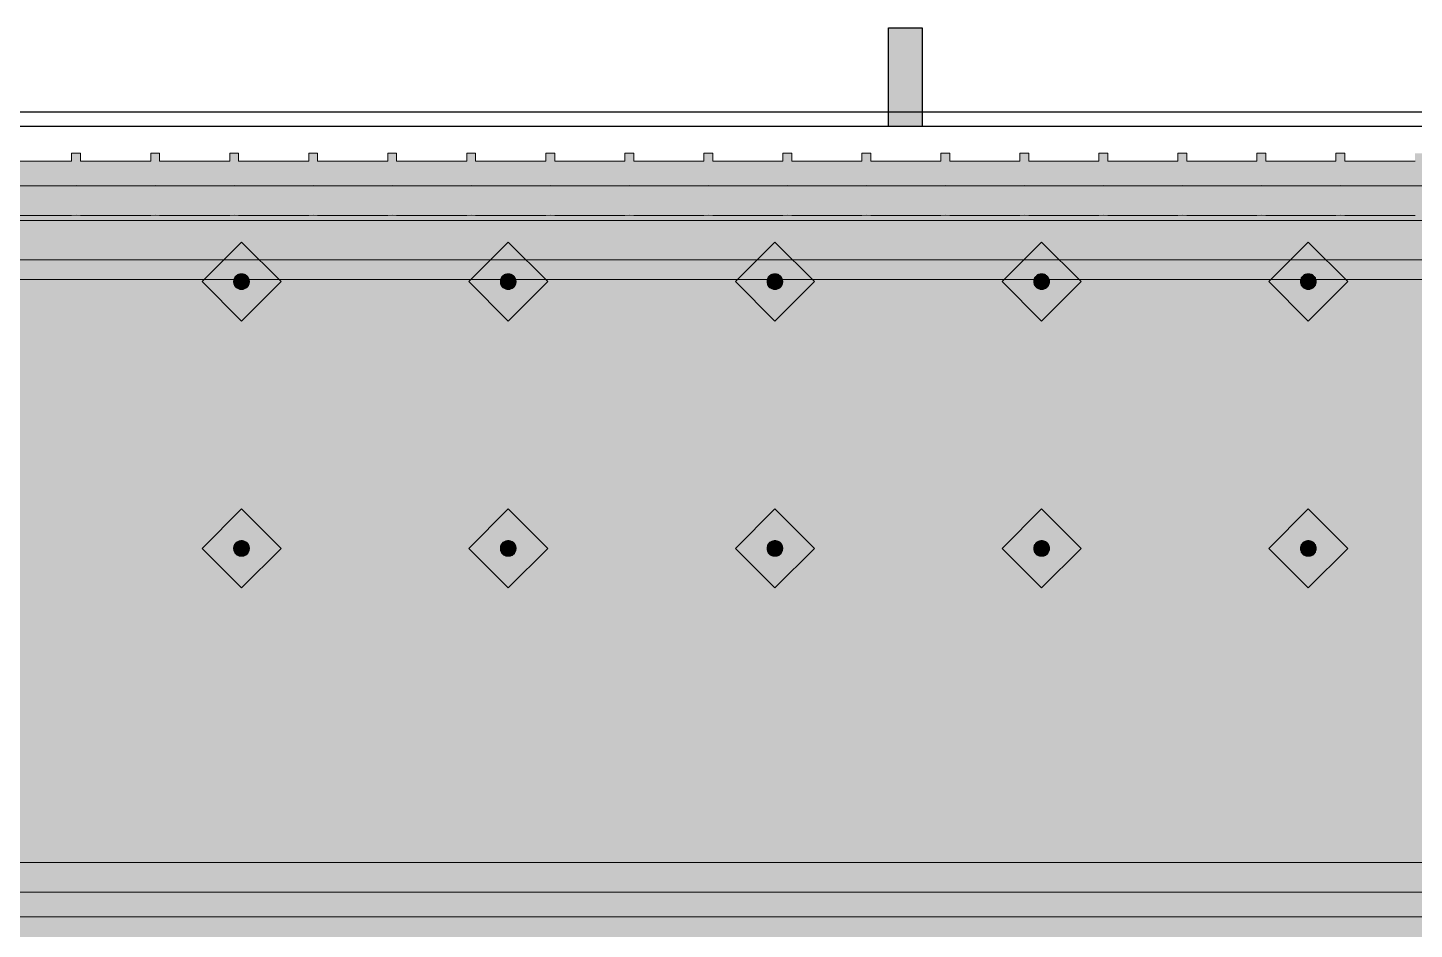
# Model space of a CAD drawing. Header units: metres. Extents: x 2172.2 to 2210.6, y 415.3 to 458.1.
# Drawn here: x 2206.698 to 2208.102, y 435.979 to 436.891 of the extents above; entities that cross this region are included whole.
import ezdxf

# ---------------------------------------------------------------- set-up
doc = ezdxf.new("R2010")
doc.units = ezdxf.units.M
for name, color, linetype, lineweight in [('NC_N1_BANQUETTES', 7, 'CONTINUOUS', 13), ('NC_N1_FLOOR_DECOR', 32, 'CONTINUOUS', 13), ('NC_N1_GLAZING', 4, 'CONTINUOUS', 13), ('NC_N1_WALLS', 7, 'CONTINUOUS', 25)]:
    doc.layers.add(name, color=color, linetype=linetype, lineweight=lineweight)

# ---------------------------------------------------------------- blocks, each defined once
blk = doc.blocks.new('NC_N1_ARCHITECTURE')
at = {"layer": 'NC_N1_WALLS', "true_color": 0xe7e6e1}
blk.add_hatch(color=256, dxfattribs=at).paths.add_polyline_path([(17.56942, 2.891096), (17.60342, 2.891096), (17.60342, 2.791096), (17.56942, 2.791096)])
at = {"layer": 'NC_N1_GLAZING', "linetype": 'CONTINUOUS', "lineweight": -2}
blk.add_lwpolyline([(18.911421, 2.806096), (18.911421, 2.791096), (13.56142, 2.791096), (13.56142, 2.806096)], close=True, dxfattribs=at)
at = {"layer": 'NC_N1_WALLS', "linetype": 'CONTINUOUS', "lineweight": -2}
blk.add_lwpolyline([(17.56942, 2.891096), (17.60342, 2.891096), (17.60342, 2.791096), (17.56942, 2.791096)], close=True, dxfattribs=at)
blk = doc.blocks.new('NC_N1_MIXED_FLOOR_TRIANGLE_L_3')
at = {"true_color": 0xeff0ee}
h = blk.add_hatch(color=256, dxfattribs=at)
h.dxf.hatch_style = 1
h.paths.add_polyline_path([(20.1194, 2.6407), (20.1194, 2.6399), (20.1195, 2.6395), (20.1202, 2.6236), (20.1205, 2.6212), (20.1209, 2.6188), (20.1217, 2.6165), (20.1226, 2.6142), (20.1238, 2.612), (20.1251, 2.61), (20.1267, 2.6081), (20.1284, 2.6064), (20.1303, 2.6048), (20.1323, 2.6034), (20.1345, 2.6023), (20.1368, 2.6013), (20.1391, 2.6006), (20.1415, 2.6001), (20.143, 2.6), (20.144, 2.5999), (20.1598, 2.5991), (20.1611, 2.5991), (20.2171, 2.5991), (20.2514, 2.5991), (20.2514, -5.093), (12.4273, 2.7311), (20.1194, 2.7311), (20.1194, 2.6753)])
at = {"color": 0, "linetype": 'CONTINUOUS', "lineweight": -2, "true_color": 0xa5b2b8}
blk.add_lwpolyline([(12.4273, 2.7311), (20.1194, 2.7311)], dxfattribs=at)
at = {"color": 0, "linetype": 'CONTINUOUS', "lineweight": -2, "true_color": 0xa38246}
for points in [[(12.5118, 2.6961), (20.0844, 2.6961)], [(12.6567, 2.6361), (20.0245, 2.6361)]]:
    blk.add_lwpolyline(points, dxfattribs=at)
at = {"color": 0, "linetype": 'CONTINUOUS', "lineweight": -2, "true_color": 0x778fa0}
blk.add_lwpolyline([(12.6084, 2.6561), (20.0444, 2.6561)], dxfattribs=at)
blk = doc.blocks.new('NC_N1_TRIANGLE_L_BANQUETTE')
at = {"true_color": 0x778fa0}
h = blk.add_hatch(color=256, dxfattribs=at)
h.dxf.hatch_style = 1
h.paths.add_polyline_path([(0.027, 0.92), (0.027, 0.929), (0.035, 0.929), (0.035, 1), (0.027, 1), (0.027, 1.009), (0.035, 1.009), (0.035, 1.08), (0.027, 1.08), (0.027, 1.089), (0.035, 1.089), (0.035, 1.16), (0.027, 1.16), (0.027, 1.169), (0.035, 1.169), (0.035, 1.24), (0.027, 1.24), (0.027, 1.249), (0.035, 1.249), (0.035, 1.32), (0.027, 1.32), (0.027, 1.329), (0.035, 1.329), (0.035, 1.4), (0.027, 1.4), (0.027, 1.409), (0.035, 1.409), (0.035, 1.48), (0.027, 1.48), (0.027, 1.489), (0.035, 1.489), (0.035, 1.56), (0.027, 1.56), (0.027, 1.569), (0.035, 1.569), (0.035, 1.64), (0.027, 1.64), (0.027, 1.649), (0.035, 1.649), (0.035, 1.72), (0.027, 1.72), (0.027, 1.729), (0.035, 1.729), (0.035, 1.8), (0.027, 1.8), (0.027, 1.809), (0.035, 1.809), (0.035, 1.88), (0.027, 1.88), (0.027, 1.889), (0.035, 1.889), (0.035, 1.96), (0.027, 1.96), (0.027, 1.969), (0.035, 1.969), (0.035, 2.04), (0.027, 2.04), (0.027, 2.049), (0.035, 2.049), (0.035, 2.12), (0.027, 2.12), (0.027, 2.129), (0.035, 2.129), (0.035, 2.2), (0.027, 2.2), (0.027, 2.209), (0.035, 2.209), (0.035, 2.28), (0.027, 2.28), (0.027, 2.289), (0.035, 2.289), (0.035, 2.36), (0.027, 2.36), (0.027, 2.369), (0.035, 2.369), (0.035, 2.44), (0.027, 2.44), (0.027, 2.449), (0.035, 2.449), (0.035, 2.52), (0.027, 2.52), (0.027, 2.529), (0.035, 2.529), (0.035, 2.6), (0.027, 2.6), (0.027, 2.609), (0.035, 2.609), (0.035, 2.68), (0.027, 2.68), (0.027, 2.689), (0.035, 2.689), (0.035, 2.76), (0.027, 2.76), (0.027, 2.769), (0.035, 2.769), (0.035, 2.84), (0.027, 2.84), (0.027, 2.849), (0.035, 2.849), (0.035, 2.92), (0.027, 2.92), (0.027, 2.929), (0.035, 2.929), (0.035, 3), (0.027, 3), (0.027, 3.009), (0.035, 3.009), (0.035, 3.08), (0.027, 3.08), (0.027, 3.089), (0.035, 3.089), (0.035, 3.16), (0.027, 3.16), (0.027, 3.169), (0.035, 3.169), (0.035, 3.24), (0.027, 3.24), (0.027, 3.249), (0.035, 3.249), (0.035, 3.32), (0.027, 3.32), (0.027, 3.329), (0.035, 3.329), (0.035, 3.4), (0.027, 3.4), (0.027, 3.409), (0.035, 3.409), (0.035, 3.48), (0.027, 3.48), (0.027, 3.489), (0.035, 3.489), (0.035, 3.56), (0.027, 3.56), (0.027, 3.569), (0.035, 3.569), (0.035, 3.64), (0.027, 3.64), (0.027, 3.649), (0.035, 3.649), (0.035, 3.72), (0.027, 3.72), (0.027, 3.729), (0.035, 3.729), (0.035, 3.8), (0.027, 3.8), (0.027, 3.809), (0.035, 3.809), (0.035, 3.88), (0.027, 3.88), (0.027, 3.889), (0.035, 3.889), (0.035, 3.96), (0.027, 3.96), (0.027, 3.969), (0.035, 3.969), (0.035, 4.04), (0.027, 4.04), (0.027, 4.049), (0.035, 4.049), (0.035, 4.12), (0.027, 4.12), (0.027, 4.129), (0.035, 4.129), (0.035, 4.2), (0.027, 4.2), (0.027, 4.209), (0.035, 4.209), (0.035, 4.28), (0.027, 4.28), (0.027, 4.289), (0.035, 4.289), (0.035, 4.35), (0.8, 4.35), (0.8, 0.8), (4.35, 0.8), (4.35, 0.035), (4.289, 0.035), (4.289, 0.027), (4.28, 0.027), (4.28, 0.035), (4.209, 0.035), (4.209, 0.027), (4.2, 0.027), (4.2, 0.035), (4.129, 0.035), (4.129, 0.027), (4.12, 0.027), (4.12, 0.035), (4.049, 0.035), (4.049, 0.027), (4.04, 0.027), (4.04, 0.035), (3.969, 0.035), (3.969, 0.027), (3.96, 0.027), (3.96, 0.035), (3.889, 0.035), (3.889, 0.027), (3.88, 0.027), (3.88, 0.035), (3.809, 0.035), (3.809, 0.027), (3.8, 0.027), (3.8, 0.035), (3.729, 0.035), (3.729, 0.027), (3.72, 0.027), (3.72, 0.035), (3.649, 0.035), (3.649, 0.027), (3.64, 0.027), (3.64, 0.035), (3.569, 0.035), (3.569, 0.027), (3.56, 0.027), (3.56, 0.035), (3.489, 0.035), (3.489, 0.027), (3.48, 0.027), (3.48, 0.035), (3.409, 0.035), (3.409, 0.027), (3.4, 0.027), (3.4, 0.035), (3.329, 0.035), (3.329, 0.027), (3.32, 0.027), (3.32, 0.035), (3.249, 0.035), (3.249, 0.027), (3.24, 0.027), (3.24, 0.035), (3.169, 0.035), (3.169, 0.027), (3.16, 0.027), (3.16, 0.035), (3.089, 0.035), (3.089, 0.027), (3.08, 0.027), (3.08, 0.035), (3.009, 0.035), (3.009, 0.027), (3, 0.027), (3, 0.035), (2.929, 0.035), (2.929, 0.027), (2.92, 0.027), (2.92, 0.035), (2.849, 0.035), (2.849, 0.027), (2.84, 0.027), (2.84, 0.035), (2.769, 0.035), (2.769, 0.027), (2.76, 0.027), (2.76, 0.035), (2.689, 0.035), (2.689, 0.027), (2.68, 0.027), (2.68, 0.035), (2.609, 0.035), (2.609, 0.027), (2.6, 0.027), (2.6, 0.035), (2.529, 0.035), (2.529, 0.027), (2.52, 0.027), (2.52, 0.035), (2.449, 0.035), (2.449, 0.027), (2.44, 0.027), (2.44, 0.035), (2.369, 0.035), (2.369, 0.027), (2.36, 0.027), (2.36, 0.035), (2.289, 0.035), (2.289, 0.027), (2.28, 0.027), (2.28, 0.035), (2.209, 0.035), (2.209, 0.027), (2.2, 0.027), (2.2, 0.035), (2.129, 0.035), (2.129, 0.027), (2.12, 0.027), (2.12, 0.035), (2.049, 0.035), (2.049, 0.027), (2.04, 0.027), (2.04, 0.035), (1.969, 0.035), (1.969, 0.027), (1.96, 0.027), (1.96, 0.035), (1.889, 0.035), (1.889, 0.027), (1.88, 0.027), (1.88, 0.035), (1.809, 0.035), (1.809, 0.027), (1.8, 0.027), (1.8, 0.035), (1.729, 0.035), (1.729, 0.027), (1.72, 0.027), (1.72, 0.035), (1.649, 0.035), (1.649, 0.027), (1.64, 0.027), (1.64, 0.035), (1.569, 0.035), (1.569, 0.027), (1.56, 0.027), (1.56, 0.035), (1.489, 0.035), (1.489, 0.027), (1.48, 0.027), (1.48, 0.035), (1.409, 0.035), (1.409, 0.027), (1.4, 0.027), (1.4, 0.035), (1.329, 0.035), (1.329, 0.027), (1.32, 0.027), (1.32, 0.035), (1.249, 0.035), (1.249, 0.027), (1.24, 0.027), (1.24, 0.035), (1.169, 0.035), (1.169, 0.027), (1.16, 0.027), (1.16, 0.035), (1.089, 0.035), (1.089, 0.027), (1.08, 0.027), (1.08, 0.035), (1.009, 0.035), (1.009, 0.027), (1, 0.027), (1, 0.035), (0.929, 0.035), (0.929, 0.027), (0.92, 0.027), (0.92, 0.035), (0.849, 0.035), (0.849, 0.027), (0.84, 0.027), (0.84, 0.035), (0.769, 0.035), (0.769, 0.027), (0.76, 0.027), (0.76, 0.035), (0.689, 0.035), (0.689, 0.027), (0.68, 0.027), (0.68, 0.035), (0.609, 0.035), (0.609, 0.027), (0.6, 0.027), (0.6, 0.035), (0.529, 0.035), (0.529, 0.027), (0.52, 0.027), (0.52, 0.035), (0.45, 0.035), (0.45, 0.048), (0.448, 0.048), (0.448, 0.092), (0.45, 0.092), (0.45, 0.45), (0.035, 0.45), (0.035, 0.52), (0.027, 0.52), (0.027, 0.529), (0.035, 0.529), (0.035, 0.6), (0.027, 0.6), (0.027, 0.609), (0.035, 0.609), (0.035, 0.68), (0.027, 0.68), (0.027, 0.689), (0.035, 0.689), (0.035, 0.76), (0.027, 0.76), (0.027, 0.769), (0.035, 0.769), (0.035, 0.84), (0.027, 0.84), (0.027, 0.849), (0.035, 0.849), (0.035, 0.92)])
at = {"true_color": 0xa38246}
h = blk.add_hatch(color=256, dxfattribs=at)
h.dxf.hatch_style = 1
h.paths.add_polyline_path([(2.325, 0.427), (2.325, 0.4262), (2.3248, 0.4254), (2.3247, 0.4247), (2.3244, 0.4239), (2.3241, 0.4232), (2.3237, 0.4226), (2.3232, 0.4219), (2.3227, 0.4213), (2.3221, 0.4208), (2.3214, 0.4203), (2.3208, 0.4199), (2.3201, 0.4196), (2.3193, 0.4193), (2.3186, 0.4192), (2.3178, 0.419), (2.317, 0.419), (2.3162, 0.419), (2.3154, 0.4192), (2.3147, 0.4193), (2.3139, 0.4196), (2.3132, 0.4199), (2.3126, 0.4203), (2.3119, 0.4208), (2.3113, 0.4213), (2.3108, 0.4219), (2.3103, 0.4226), (2.3099, 0.4232), (2.3096, 0.4239), (2.3093, 0.4247), (2.3092, 0.4254), (2.309, 0.4262), (2.309, 0.427), (2.309, 0.4278), (2.3092, 0.4286), (2.3093, 0.4293), (2.3096, 0.4301), (2.3099, 0.4308), (2.3103, 0.4314), (2.3108, 0.4321), (2.3113, 0.4327), (2.3119, 0.4332), (2.3126, 0.4337), (2.3132, 0.4341), (2.3139, 0.4344), (2.3147, 0.4347), (2.3154, 0.4348), (2.3162, 0.435), (2.317, 0.435), (2.3178, 0.435), (2.3186, 0.4348), (2.3193, 0.4347), (2.3201, 0.4344), (2.3208, 0.4341), (2.3214, 0.4337), (2.3221, 0.4332), (2.3227, 0.4327), (2.3232, 0.4321), (2.3237, 0.4314), (2.3241, 0.4308), (2.3244, 0.4301), (2.3247, 0.4293), (2.3248, 0.4286), (2.325, 0.4278)])
h = blk.add_hatch(color=256, dxfattribs=at)
h.dxf.hatch_style = 1
h.paths.add_polyline_path([(2.595, 0.427), (2.595, 0.4262), (2.5948, 0.4254), (2.5947, 0.4247), (2.5944, 0.4239), (2.5941, 0.4232), (2.5937, 0.4226), (2.5932, 0.4219), (2.5927, 0.4213), (2.5921, 0.4208), (2.5914, 0.4203), (2.5908, 0.4199), (2.5901, 0.4196), (2.5893, 0.4193), (2.5886, 0.4192), (2.5878, 0.419), (2.587, 0.419), (2.5862, 0.419), (2.5854, 0.4192), (2.5847, 0.4193), (2.5839, 0.4196), (2.5832, 0.4199), (2.5826, 0.4203), (2.5819, 0.4208), (2.5813, 0.4213), (2.5808, 0.4219), (2.5803, 0.4226), (2.5799, 0.4232), (2.5796, 0.4239), (2.5793, 0.4247), (2.5792, 0.4254), (2.579, 0.4262), (2.579, 0.427), (2.579, 0.4278), (2.5792, 0.4286), (2.5793, 0.4293), (2.5796, 0.4301), (2.5799, 0.4308), (2.5803, 0.4314), (2.5808, 0.4321), (2.5813, 0.4327), (2.5819, 0.4332), (2.5826, 0.4337), (2.5832, 0.4341), (2.5839, 0.4344), (2.5847, 0.4347), (2.5854, 0.4348), (2.5862, 0.435), (2.587, 0.435), (2.5878, 0.435), (2.5886, 0.4348), (2.5893, 0.4347), (2.5901, 0.4344), (2.5908, 0.4341), (2.5914, 0.4337), (2.5921, 0.4332), (2.5927, 0.4327), (2.5932, 0.4321), (2.5937, 0.4314), (2.5941, 0.4308), (2.5944, 0.4301), (2.5947, 0.4293), (2.5948, 0.4286), (2.595, 0.4278)])
h = blk.add_hatch(color=256, dxfattribs=at)
h.dxf.hatch_style = 1
h.paths.add_polyline_path([(2.865, 0.427), (2.865, 0.4262), (2.8648, 0.4254), (2.8647, 0.4247), (2.8644, 0.4239), (2.8641, 0.4232), (2.8637, 0.4226), (2.8632, 0.4219), (2.8627, 0.4213), (2.8621, 0.4208), (2.8614, 0.4203), (2.8608, 0.4199), (2.8601, 0.4196), (2.8593, 0.4193), (2.8586, 0.4192), (2.8578, 0.419), (2.857, 0.419), (2.8562, 0.419), (2.8554, 0.4192), (2.8547, 0.4193), (2.8539, 0.4196), (2.8532, 0.4199), (2.8526, 0.4203), (2.8519, 0.4208), (2.8513, 0.4213), (2.8508, 0.4219), (2.8503, 0.4226), (2.8499, 0.4232), (2.8496, 0.4239), (2.8493, 0.4247), (2.8492, 0.4254), (2.849, 0.4262), (2.849, 0.427), (2.849, 0.4278), (2.8492, 0.4286), (2.8493, 0.4293), (2.8496, 0.4301), (2.8499, 0.4308), (2.8503, 0.4314), (2.8508, 0.4321), (2.8513, 0.4327), (2.8519, 0.4332), (2.8526, 0.4337), (2.8532, 0.4341), (2.8539, 0.4344), (2.8547, 0.4347), (2.8554, 0.4348), (2.8562, 0.435), (2.857, 0.435), (2.8578, 0.435), (2.8586, 0.4348), (2.8593, 0.4347), (2.8601, 0.4344), (2.8608, 0.4341), (2.8614, 0.4337), (2.8621, 0.4332), (2.8627, 0.4327), (2.8632, 0.4321), (2.8637, 0.4314), (2.8641, 0.4308), (2.8644, 0.4301), (2.8647, 0.4293), (2.8648, 0.4286), (2.865, 0.4278)])
h = blk.add_hatch(color=256, dxfattribs=at)
h.dxf.hatch_style = 1
h.paths.add_polyline_path([(3.135, 0.427), (3.135, 0.4262), (3.1348, 0.4254), (3.1347, 0.4247), (3.1344, 0.4239), (3.1341, 0.4232), (3.1337, 0.4226), (3.1332, 0.4219), (3.1327, 0.4213), (3.1321, 0.4208), (3.1314, 0.4203), (3.1308, 0.4199), (3.1301, 0.4196), (3.1293, 0.4193), (3.1286, 0.4192), (3.1278, 0.419), (3.127, 0.419), (3.1262, 0.419), (3.1254, 0.4192), (3.1247, 0.4193), (3.1239, 0.4196), (3.1232, 0.4199), (3.1226, 0.4203), (3.1219, 0.4208), (3.1213, 0.4213), (3.1208, 0.4219), (3.1203, 0.4226), (3.1199, 0.4232), (3.1196, 0.4239), (3.1193, 0.4247), (3.1192, 0.4254), (3.119, 0.4262), (3.119, 0.427), (3.119, 0.4278), (3.1192, 0.4286), (3.1193, 0.4293), (3.1196, 0.4301), (3.1199, 0.4308), (3.1203, 0.4314), (3.1208, 0.4321), (3.1213, 0.4327), (3.1219, 0.4332), (3.1226, 0.4337), (3.1232, 0.4341), (3.1239, 0.4344), (3.1247, 0.4347), (3.1254, 0.4348), (3.1262, 0.435), (3.127, 0.435), (3.1278, 0.435), (3.1286, 0.4348), (3.1293, 0.4347), (3.1301, 0.4344), (3.1308, 0.4341), (3.1314, 0.4337), (3.1321, 0.4332), (3.1327, 0.4327), (3.1332, 0.4321), (3.1337, 0.4314), (3.1341, 0.4308), (3.1344, 0.4301), (3.1347, 0.4293), (3.1348, 0.4286), (3.135, 0.4278)])
h = blk.add_hatch(color=256, dxfattribs=at)
h.dxf.hatch_style = 1
h.paths.add_polyline_path([(3.405, 0.427), (3.405, 0.4262), (3.4048, 0.4254), (3.4047, 0.4247), (3.4044, 0.4239), (3.4041, 0.4232), (3.4037, 0.4226), (3.4032, 0.4219), (3.4027, 0.4213), (3.4021, 0.4208), (3.4014, 0.4203), (3.4008, 0.4199), (3.4001, 0.4196), (3.3993, 0.4193), (3.3986, 0.4192), (3.3978, 0.419), (3.397, 0.419), (3.3962, 0.419), (3.3954, 0.4192), (3.3947, 0.4193), (3.3939, 0.4196), (3.3932, 0.4199), (3.3926, 0.4203), (3.3919, 0.4208), (3.3913, 0.4213), (3.3908, 0.4219), (3.3903, 0.4226), (3.3899, 0.4232), (3.3896, 0.4239), (3.3893, 0.4247), (3.3892, 0.4254), (3.389, 0.4262), (3.389, 0.427), (3.389, 0.4278), (3.3892, 0.4286), (3.3893, 0.4293), (3.3896, 0.4301), (3.3899, 0.4308), (3.3903, 0.4314), (3.3908, 0.4321), (3.3913, 0.4327), (3.3919, 0.4332), (3.3926, 0.4337), (3.3932, 0.4341), (3.3939, 0.4344), (3.3947, 0.4347), (3.3954, 0.4348), (3.3962, 0.435), (3.397, 0.435), (3.3978, 0.435), (3.3986, 0.4348), (3.3993, 0.4347), (3.4001, 0.4344), (3.4008, 0.4341), (3.4014, 0.4337), (3.4021, 0.4332), (3.4027, 0.4327), (3.4032, 0.4321), (3.4037, 0.4314), (3.4041, 0.4308), (3.4044, 0.4301), (3.4047, 0.4293), (3.4048, 0.4286), (3.405, 0.4278)])
h = blk.add_hatch(color=256, dxfattribs=at)
h.dxf.hatch_style = 1
h.paths.add_polyline_path([(2.325, 0.157), (2.325, 0.1562), (2.3248, 0.1554), (2.3247, 0.1547), (2.3244, 0.1539), (2.3241, 0.1532), (2.3237, 0.1526), (2.3232, 0.1519), (2.3227, 0.1513), (2.3221, 0.1508), (2.3214, 0.1503), (2.3208, 0.1499), (2.3201, 0.1496), (2.3193, 0.1493), (2.3186, 0.1492), (2.3178, 0.149), (2.317, 0.149), (2.3162, 0.149), (2.3154, 0.1492), (2.3147, 0.1493), (2.3139, 0.1496), (2.3132, 0.1499), (2.3126, 0.1503), (2.3119, 0.1508), (2.3113, 0.1513), (2.3108, 0.1519), (2.3103, 0.1526), (2.3099, 0.1532), (2.3096, 0.1539), (2.3093, 0.1547), (2.3092, 0.1554), (2.309, 0.1562), (2.309, 0.157), (2.309, 0.1578), (2.3092, 0.1586), (2.3093, 0.1593), (2.3096, 0.1601), (2.3099, 0.1608), (2.3103, 0.1614), (2.3108, 0.1621), (2.3113, 0.1627), (2.3119, 0.1632), (2.3126, 0.1637), (2.3132, 0.1641), (2.3139, 0.1644), (2.3147, 0.1647), (2.3154, 0.1648), (2.3162, 0.165), (2.317, 0.165), (2.3178, 0.165), (2.3186, 0.1648), (2.3193, 0.1647), (2.3201, 0.1644), (2.3208, 0.1641), (2.3214, 0.1637), (2.3221, 0.1632), (2.3227, 0.1627), (2.3232, 0.1621), (2.3237, 0.1614), (2.3241, 0.1608), (2.3244, 0.1601), (2.3247, 0.1593), (2.3248, 0.1586), (2.325, 0.1578)])
h = blk.add_hatch(color=256, dxfattribs=at)
h.dxf.hatch_style = 1
h.paths.add_polyline_path([(2.595, 0.157), (2.595, 0.1562), (2.5948, 0.1554), (2.5947, 0.1547), (2.5944, 0.1539), (2.5941, 0.1532), (2.5937, 0.1526), (2.5932, 0.1519), (2.5927, 0.1513), (2.5921, 0.1508), (2.5914, 0.1503), (2.5908, 0.1499), (2.5901, 0.1496), (2.5893, 0.1493), (2.5886, 0.1492), (2.5878, 0.149), (2.587, 0.149), (2.5862, 0.149), (2.5854, 0.1492), (2.5847, 0.1493), (2.5839, 0.1496), (2.5832, 0.1499), (2.5826, 0.1503), (2.5819, 0.1508), (2.5813, 0.1513), (2.5808, 0.1519), (2.5803, 0.1526), (2.5799, 0.1532), (2.5796, 0.1539), (2.5793, 0.1547), (2.5792, 0.1554), (2.579, 0.1562), (2.579, 0.157), (2.579, 0.1578), (2.5792, 0.1586), (2.5793, 0.1593), (2.5796, 0.1601), (2.5799, 0.1608), (2.5803, 0.1614), (2.5808, 0.1621), (2.5813, 0.1627), (2.5819, 0.1632), (2.5826, 0.1637), (2.5832, 0.1641), (2.5839, 0.1644), (2.5847, 0.1647), (2.5854, 0.1648), (2.5862, 0.165), (2.587, 0.165), (2.5878, 0.165), (2.5886, 0.1648), (2.5893, 0.1647), (2.5901, 0.1644), (2.5908, 0.1641), (2.5914, 0.1637), (2.5921, 0.1632), (2.5927, 0.1627), (2.5932, 0.1621), (2.5937, 0.1614), (2.5941, 0.1608), (2.5944, 0.1601), (2.5947, 0.1593), (2.5948, 0.1586), (2.595, 0.1578)])
h = blk.add_hatch(color=256, dxfattribs=at)
h.dxf.hatch_style = 1
h.paths.add_polyline_path([(2.865, 0.157), (2.865, 0.1562), (2.8648, 0.1554), (2.8647, 0.1547), (2.8644, 0.1539), (2.8641, 0.1532), (2.8637, 0.1526), (2.8632, 0.1519), (2.8627, 0.1513), (2.8621, 0.1508), (2.8614, 0.1503), (2.8608, 0.1499), (2.8601, 0.1496), (2.8593, 0.1493), (2.8586, 0.1492), (2.8578, 0.149), (2.857, 0.149), (2.8562, 0.149), (2.8554, 0.1492), (2.8547, 0.1493), (2.8539, 0.1496), (2.8532, 0.1499), (2.8526, 0.1503), (2.8519, 0.1508), (2.8513, 0.1513), (2.8508, 0.1519), (2.8503, 0.1526), (2.8499, 0.1532), (2.8496, 0.1539), (2.8493, 0.1547), (2.8492, 0.1554), (2.849, 0.1562), (2.849, 0.157), (2.849, 0.1578), (2.8492, 0.1586), (2.8493, 0.1593), (2.8496, 0.1601), (2.8499, 0.1608), (2.8503, 0.1614), (2.8508, 0.1621), (2.8513, 0.1627), (2.8519, 0.1632), (2.8526, 0.1637), (2.8532, 0.1641), (2.8539, 0.1644), (2.8547, 0.1647), (2.8554, 0.1648), (2.8562, 0.165), (2.857, 0.165), (2.8578, 0.165), (2.8586, 0.1648), (2.8593, 0.1647), (2.8601, 0.1644), (2.8608, 0.1641), (2.8614, 0.1637), (2.8621, 0.1632), (2.8627, 0.1627), (2.8632, 0.1621), (2.8637, 0.1614), (2.8641, 0.1608), (2.8644, 0.1601), (2.8647, 0.1593), (2.8648, 0.1586), (2.865, 0.1578)])
h = blk.add_hatch(color=256, dxfattribs=at)
h.dxf.hatch_style = 1
h.paths.add_polyline_path([(3.135, 0.157), (3.135, 0.1562), (3.1348, 0.1554), (3.1347, 0.1547), (3.1344, 0.1539), (3.1341, 0.1532), (3.1337, 0.1526), (3.1332, 0.1519), (3.1327, 0.1513), (3.1321, 0.1508), (3.1314, 0.1503), (3.1308, 0.1499), (3.1301, 0.1496), (3.1293, 0.1493), (3.1286, 0.1492), (3.1278, 0.149), (3.127, 0.149), (3.1262, 0.149), (3.1254, 0.1492), (3.1247, 0.1493), (3.1239, 0.1496), (3.1232, 0.1499), (3.1226, 0.1503), (3.1219, 0.1508), (3.1213, 0.1513), (3.1208, 0.1519), (3.1203, 0.1526), (3.1199, 0.1532), (3.1196, 0.1539), (3.1193, 0.1547), (3.1192, 0.1554), (3.119, 0.1562), (3.119, 0.157), (3.119, 0.1578), (3.1192, 0.1586), (3.1193, 0.1593), (3.1196, 0.1601), (3.1199, 0.1608), (3.1203, 0.1614), (3.1208, 0.1621), (3.1213, 0.1627), (3.1219, 0.1632), (3.1226, 0.1637), (3.1232, 0.1641), (3.1239, 0.1644), (3.1247, 0.1647), (3.1254, 0.1648), (3.1262, 0.165), (3.127, 0.165), (3.1278, 0.165), (3.1286, 0.1648), (3.1293, 0.1647), (3.1301, 0.1644), (3.1308, 0.1641), (3.1314, 0.1637), (3.1321, 0.1632), (3.1327, 0.1627), (3.1332, 0.1621), (3.1337, 0.1614), (3.1341, 0.1608), (3.1344, 0.1601), (3.1347, 0.1593), (3.1348, 0.1586), (3.135, 0.1578)])
h = blk.add_hatch(color=256, dxfattribs=at)
h.dxf.hatch_style = 1
h.paths.add_polyline_path([(3.405, 0.157), (3.405, 0.1562), (3.4048, 0.1554), (3.4047, 0.1547), (3.4044, 0.1539), (3.4041, 0.1532), (3.4037, 0.1526), (3.4032, 0.1519), (3.4027, 0.1513), (3.4021, 0.1508), (3.4014, 0.1503), (3.4008, 0.1499), (3.4001, 0.1496), (3.3993, 0.1493), (3.3986, 0.1492), (3.3978, 0.149), (3.397, 0.149), (3.3962, 0.149), (3.3954, 0.1492), (3.3947, 0.1493), (3.3939, 0.1496), (3.3932, 0.1499), (3.3926, 0.1503), (3.3919, 0.1508), (3.3913, 0.1513), (3.3908, 0.1519), (3.3903, 0.1526), (3.3899, 0.1532), (3.3896, 0.1539), (3.3893, 0.1547), (3.3892, 0.1554), (3.389, 0.1562), (3.389, 0.157), (3.389, 0.1578), (3.3892, 0.1586), (3.3893, 0.1593), (3.3896, 0.1601), (3.3899, 0.1608), (3.3903, 0.1614), (3.3908, 0.1621), (3.3913, 0.1627), (3.3919, 0.1632), (3.3926, 0.1637), (3.3932, 0.1641), (3.3939, 0.1644), (3.3947, 0.1647), (3.3954, 0.1648), (3.3962, 0.165), (3.397, 0.165), (3.3978, 0.165), (3.3986, 0.1648), (3.3993, 0.1647), (3.4001, 0.1644), (3.4008, 0.1641), (3.4014, 0.1637), (3.4021, 0.1632), (3.4027, 0.1627), (3.4032, 0.1621), (3.4037, 0.1614), (3.4041, 0.1608), (3.4044, 0.1601), (3.4047, 0.1593), (3.4048, 0.1586), (3.405, 0.1578)])
at = {"color": 0, "linetype": 'CONTINUOUS', "lineweight": -2, "true_color": 0x2d3540}
for points in [[(0.8, 0.8), (4.35, 0.8)], [(3.64, 0.035), (3.569, 0.035), (3.569, 0.027), (3.56, 0.027), (3.56, 0.035), (3.489, 0.035), (3.489, 0.027), (3.48, 0.027), (3.48, 0.035), (3.409, 0.035), (3.409, 0.027), (3.4, 0.027), (3.4, 0.035), (3.329, 0.035), (3.329, 0.027), (3.32, 0.027), (3.32, 0.035), (3.249, 0.035), (3.249, 0.027), (3.24, 0.027), (3.24, 0.035), (3.169, 0.035), (3.169, 0.027), (3.16, 0.027), (3.16, 0.035), (3.089, 0.035), (3.089, 0.027), (3.08, 0.027), (3.08, 0.035), (3.009, 0.035), (3.009, 0.027), (3, 0.027), (3, 0.035), (2.929, 0.035), (2.929, 0.027), (2.92, 0.027), (2.92, 0.035), (2.849, 0.035), (2.849, 0.027), (2.84, 0.027), (2.84, 0.035), (2.769, 0.035), (2.769, 0.027), (2.76, 0.027), (2.76, 0.035), (2.689, 0.035), (2.689, 0.027), (2.68, 0.027), (2.68, 0.035), (2.609, 0.035), (2.609, 0.027), (2.6, 0.027), (2.6, 0.035), (2.529, 0.035), (2.529, 0.027), (2.52, 0.027), (2.52, 0.035), (2.449, 0.035), (2.449, 0.027), (2.44, 0.027), (2.44, 0.035), (2.369, 0.035), (2.369, 0.027), (2.36, 0.027), (2.36, 0.035), (2.289, 0.035), (2.289, 0.027), (2.28, 0.027), (2.28, 0.035), (2.209, 0.035)]]:
    blk.add_lwpolyline(points, dxfattribs=at)
at = {"color": 0, "linetype": 'CONTINUOUS', "lineweight": -2, "true_color": 0xa38246}
for points in [[(0.8, 0.775), (4.325, 0.775)], [(3.64, 0.06), (3.569, 0.06), (3.5665, 0.0599), (3.5645, 0.0596), (3.5625, 0.0599), (3.56, 0.06), (3.489, 0.06), (3.4865, 0.0599), (3.4845, 0.0596), (3.4825, 0.0599), (3.48, 0.06), (3.409, 0.06), (3.4065, 0.0599), (3.4045, 0.0596), (3.4025, 0.0599), (3.4, 0.06), (3.329, 0.06), (3.3265, 0.0599), (3.3245, 0.0596), (3.3225, 0.0599), (3.32, 0.06), (3.249, 0.06), (3.2465, 0.0599), (3.2445, 0.0596), (3.2425, 0.0599), (3.24, 0.06), (3.169, 0.06), (3.1665, 0.0599), (3.1645, 0.0596), (3.1625, 0.0599), (3.16, 0.06), (3.089, 0.06), (3.0865, 0.0599), (3.0845, 0.0596), (3.0825, 0.0599), (3.08, 0.06), (3.009, 0.06), (3.0065, 0.0599), (3.0045, 0.0596), (3.0025, 0.0599), (3, 0.06), (2.929, 0.06), (2.9265, 0.0599), (2.9245, 0.0596), (2.9225, 0.0599), (2.92, 0.06), (2.849, 0.06), (2.8465, 0.0599), (2.8445, 0.0596), (2.8425, 0.0599), (2.84, 0.06), (2.769, 0.06), (2.7665, 0.0599), (2.7645, 0.0596), (2.7625, 0.0599), (2.76, 0.06), (2.689, 0.06), (2.6865, 0.0599), (2.6845, 0.0596), (2.6825, 0.0599), (2.68, 0.06), (2.609, 0.06), (2.6065, 0.0599), (2.6045, 0.0596), (2.6025, 0.0599), (2.6, 0.06), (2.529, 0.06), (2.5265, 0.0599), (2.5245, 0.0596), (2.5225, 0.0599), (2.52, 0.06), (2.449, 0.06), (2.4465, 0.0599), (2.4445, 0.0596), (2.4425, 0.0599), (2.44, 0.06), (2.369, 0.06), (2.3665, 0.0599), (2.3645, 0.0596), (2.3625, 0.0599), (2.36, 0.06), (2.289, 0.06), (2.2865, 0.0599), (2.2845, 0.0596), (2.2825, 0.0599), (2.28, 0.06), (2.209, 0.06)], [(0.8, 0.745), (4.295, 0.745)], [(3.64, 0.09), (3.569, 0.09), (3.5645, 0.0898), (3.56, 0.09), (3.489, 0.09), (3.4845, 0.0898), (3.48, 0.09), (3.409, 0.09), (3.4045, 0.0898), (3.4, 0.09), (3.329, 0.09), (3.3245, 0.0898), (3.32, 0.09), (3.249, 0.09), (3.2445, 0.0898), (3.24, 0.09), (3.169, 0.09), (3.1645, 0.0898), (3.16, 0.09), (3.089, 0.09), (3.0845, 0.0898), (3.08, 0.09), (3.009, 0.09), (3.0045, 0.0898), (3, 0.09), (2.929, 0.09), (2.9245, 0.0898), (2.92, 0.09), (2.849, 0.09), (2.8445, 0.0898), (2.84, 0.09), (2.769, 0.09), (2.7645, 0.0898), (2.76, 0.09), (2.689, 0.09), (2.6845, 0.0898), (2.68, 0.09), (2.609, 0.09), (2.6045, 0.0898), (2.6, 0.09), (2.529, 0.09), (2.5245, 0.0898), (2.52, 0.09), (2.449, 0.09), (2.4445, 0.0898), (2.44, 0.09), (2.369, 0.09), (2.3645, 0.0898), (2.36, 0.09), (2.289, 0.09), (2.2845, 0.0898), (2.28, 0.09), (2.209, 0.09)]]:
    blk.add_lwpolyline(points, dxfattribs=at)
at = {"color": 0, "linetype": 'CONTINUOUS', "lineweight": -2, "true_color": 0xbfccd3}
for points in [[(2.317, 0.387), (2.357, 0.427), (2.317, 0.467), (2.277, 0.427)], [(2.587, 0.387), (2.627, 0.427), (2.587, 0.467), (2.547, 0.427)], [(2.857, 0.387), (2.897, 0.427), (2.857, 0.467), (2.817, 0.427)], [(3.127, 0.387), (3.167, 0.427), (3.127, 0.467), (3.087, 0.427)], [(3.397, 0.387), (3.437, 0.427), (3.397, 0.467), (3.357, 0.427)], [(2.317, 0.117), (2.357, 0.157), (2.317, 0.197), (2.277, 0.157)], [(2.587, 0.117), (2.627, 0.157), (2.587, 0.197), (2.547, 0.157)], [(2.857, 0.117), (2.897, 0.157), (2.857, 0.197), (2.817, 0.157)], [(3.127, 0.117), (3.167, 0.157), (3.127, 0.197), (3.087, 0.157)], [(3.397, 0.117), (3.437, 0.157), (3.397, 0.197), (3.357, 0.157)]]:
    blk.add_lwpolyline(points, close=True, dxfattribs=at)
at = {"color": 0, "linetype": 'CONTINUOUS', "lineweight": -2}
for points in [[(2.325, 0.427), (2.325, 0.4262), (2.3248, 0.4254), (2.3247, 0.4247), (2.3244, 0.4239), (2.3241, 0.4232), (2.3237, 0.4226), (2.3232, 0.4219), (2.3227, 0.4213), (2.3221, 0.4208), (2.3214, 0.4203), (2.3208, 0.4199), (2.3201, 0.4196), (2.3193, 0.4193), (2.3186, 0.4192), (2.3178, 0.419), (2.317, 0.419), (2.3162, 0.419), (2.3154, 0.4192), (2.3147, 0.4193), (2.3139, 0.4196), (2.3132, 0.4199), (2.3126, 0.4203), (2.3119, 0.4208), (2.3113, 0.4213), (2.3108, 0.4219), (2.3103, 0.4226), (2.3099, 0.4232), (2.3096, 0.4239), (2.3093, 0.4247), (2.3092, 0.4254), (2.309, 0.4262), (2.309, 0.427), (2.309, 0.4278), (2.3092, 0.4286), (2.3093, 0.4293), (2.3096, 0.4301), (2.3099, 0.4308), (2.3103, 0.4314), (2.3108, 0.4321), (2.3113, 0.4327), (2.3119, 0.4332), (2.3126, 0.4337), (2.3132, 0.4341), (2.3139, 0.4344), (2.3147, 0.4347), (2.3154, 0.4348), (2.3162, 0.435), (2.317, 0.435), (2.3178, 0.435), (2.3186, 0.4348), (2.3193, 0.4347), (2.3201, 0.4344), (2.3208, 0.4341), (2.3214, 0.4337), (2.3221, 0.4332), (2.3227, 0.4327), (2.3232, 0.4321), (2.3237, 0.4314), (2.3241, 0.4308), (2.3244, 0.4301), (2.3247, 0.4293), (2.3248, 0.4286), (2.325, 0.4278)], [(2.595, 0.427), (2.595, 0.4262), (2.5948, 0.4254), (2.5947, 0.4247), (2.5944, 0.4239), (2.5941, 0.4232), (2.5937, 0.4226), (2.5932, 0.4219), (2.5927, 0.4213), (2.5921, 0.4208), (2.5914, 0.4203), (2.5908, 0.4199), (2.5901, 0.4196), (2.5893, 0.4193), (2.5886, 0.4192), (2.5878, 0.419), (2.587, 0.419), (2.5862, 0.419), (2.5854, 0.4192), (2.5847, 0.4193), (2.5839, 0.4196), (2.5832, 0.4199), (2.5826, 0.4203), (2.5819, 0.4208), (2.5813, 0.4213), (2.5808, 0.4219), (2.5803, 0.4226), (2.5799, 0.4232), (2.5796, 0.4239), (2.5793, 0.4247), (2.5792, 0.4254), (2.579, 0.4262), (2.579, 0.427), (2.579, 0.4278), (2.5792, 0.4286), (2.5793, 0.4293), (2.5796, 0.4301), (2.5799, 0.4308), (2.5803, 0.4314), (2.5808, 0.4321), (2.5813, 0.4327), (2.5819, 0.4332), (2.5826, 0.4337), (2.5832, 0.4341), (2.5839, 0.4344), (2.5847, 0.4347), (2.5854, 0.4348), (2.5862, 0.435), (2.587, 0.435), (2.5878, 0.435), (2.5886, 0.4348), (2.5893, 0.4347), (2.5901, 0.4344), (2.5908, 0.4341), (2.5914, 0.4337), (2.5921, 0.4332), (2.5927, 0.4327), (2.5932, 0.4321), (2.5937, 0.4314), (2.5941, 0.4308), (2.5944, 0.4301), (2.5947, 0.4293), (2.5948, 0.4286), (2.595, 0.4278)], [(2.865, 0.427), (2.865, 0.4262), (2.8648, 0.4254), (2.8647, 0.4247), (2.8644, 0.4239), (2.8641, 0.4232), (2.8637, 0.4226), (2.8632, 0.4219), (2.8627, 0.4213), (2.8621, 0.4208), (2.8614, 0.4203), (2.8608, 0.4199), (2.8601, 0.4196), (2.8593, 0.4193), (2.8586, 0.4192), (2.8578, 0.419), (2.857, 0.419), (2.8562, 0.419), (2.8554, 0.4192), (2.8547, 0.4193), (2.8539, 0.4196), (2.8532, 0.4199), (2.8526, 0.4203), (2.8519, 0.4208), (2.8513, 0.4213), (2.8508, 0.4219), (2.8503, 0.4226), (2.8499, 0.4232), (2.8496, 0.4239), (2.8493, 0.4247), (2.8492, 0.4254), (2.849, 0.4262), (2.849, 0.427), (2.849, 0.4278), (2.8492, 0.4286), (2.8493, 0.4293), (2.8496, 0.4301), (2.8499, 0.4308), (2.8503, 0.4314), (2.8508, 0.4321), (2.8513, 0.4327), (2.8519, 0.4332), (2.8526, 0.4337), (2.8532, 0.4341), (2.8539, 0.4344), (2.8547, 0.4347), (2.8554, 0.4348), (2.8562, 0.435), (2.857, 0.435), (2.8578, 0.435), (2.8586, 0.4348), (2.8593, 0.4347), (2.8601, 0.4344), (2.8608, 0.4341), (2.8614, 0.4337), (2.8621, 0.4332), (2.8627, 0.4327), (2.8632, 0.4321), (2.8637, 0.4314), (2.8641, 0.4308), (2.8644, 0.4301), (2.8647, 0.4293), (2.8648, 0.4286), (2.865, 0.4278)], [(3.135, 0.427), (3.135, 0.4262), (3.1348, 0.4254), (3.1347, 0.4247), (3.1344, 0.4239), (3.1341, 0.4232), (3.1337, 0.4226), (3.1332, 0.4219), (3.1327, 0.4213), (3.1321, 0.4208), (3.1314, 0.4203), (3.1308, 0.4199), (3.1301, 0.4196), (3.1293, 0.4193), (3.1286, 0.4192), (3.1278, 0.419), (3.127, 0.419), (3.1262, 0.419), (3.1254, 0.4192), (3.1247, 0.4193), (3.1239, 0.4196), (3.1232, 0.4199), (3.1226, 0.4203), (3.1219, 0.4208), (3.1213, 0.4213), (3.1208, 0.4219), (3.1203, 0.4226), (3.1199, 0.4232), (3.1196, 0.4239), (3.1193, 0.4247), (3.1192, 0.4254), (3.119, 0.4262), (3.119, 0.427), (3.119, 0.4278), (3.1192, 0.4286), (3.1193, 0.4293), (3.1196, 0.4301), (3.1199, 0.4308), (3.1203, 0.4314), (3.1208, 0.4321), (3.1213, 0.4327), (3.1219, 0.4332), (3.1226, 0.4337), (3.1232, 0.4341), (3.1239, 0.4344), (3.1247, 0.4347), (3.1254, 0.4348), (3.1262, 0.435), (3.127, 0.435), (3.1278, 0.435), (3.1286, 0.4348), (3.1293, 0.4347), (3.1301, 0.4344), (3.1308, 0.4341), (3.1314, 0.4337), (3.1321, 0.4332), (3.1327, 0.4327), (3.1332, 0.4321), (3.1337, 0.4314), (3.1341, 0.4308), (3.1344, 0.4301), (3.1347, 0.4293), (3.1348, 0.4286), (3.135, 0.4278)], [(3.405, 0.427), (3.405, 0.4262), (3.4048, 0.4254), (3.4047, 0.4247), (3.4044, 0.4239), (3.4041, 0.4232), (3.4037, 0.4226), (3.4032, 0.4219), (3.4027, 0.4213), (3.4021, 0.4208), (3.4014, 0.4203), (3.4008, 0.4199), (3.4001, 0.4196), (3.3993, 0.4193), (3.3986, 0.4192), (3.3978, 0.419), (3.397, 0.419), (3.3962, 0.419), (3.3954, 0.4192), (3.3947, 0.4193), (3.3939, 0.4196), (3.3932, 0.4199), (3.3926, 0.4203), (3.3919, 0.4208), (3.3913, 0.4213), (3.3908, 0.4219), (3.3903, 0.4226), (3.3899, 0.4232), (3.3896, 0.4239), (3.3893, 0.4247), (3.3892, 0.4254), (3.389, 0.4262), (3.389, 0.427), (3.389, 0.4278), (3.3892, 0.4286), (3.3893, 0.4293), (3.3896, 0.4301), (3.3899, 0.4308), (3.3903, 0.4314), (3.3908, 0.4321), (3.3913, 0.4327), (3.3919, 0.4332), (3.3926, 0.4337), (3.3932, 0.4341), (3.3939, 0.4344), (3.3947, 0.4347), (3.3954, 0.4348), (3.3962, 0.435), (3.397, 0.435), (3.3978, 0.435), (3.3986, 0.4348), (3.3993, 0.4347), (3.4001, 0.4344), (3.4008, 0.4341), (3.4014, 0.4337), (3.4021, 0.4332), (3.4027, 0.4327), (3.4032, 0.4321), (3.4037, 0.4314), (3.4041, 0.4308), (3.4044, 0.4301), (3.4047, 0.4293), (3.4048, 0.4286), (3.405, 0.4278)], [(2.325, 0.157), (2.325, 0.1562), (2.3248, 0.1554), (2.3247, 0.1547), (2.3244, 0.1539), (2.3241, 0.1532), (2.3237, 0.1526), (2.3232, 0.1519), (2.3227, 0.1513), (2.3221, 0.1508), (2.3214, 0.1503), (2.3208, 0.1499), (2.3201, 0.1496), (2.3193, 0.1493), (2.3186, 0.1492), (2.3178, 0.149), (2.317, 0.149), (2.3162, 0.149), (2.3154, 0.1492), (2.3147, 0.1493), (2.3139, 0.1496), (2.3132, 0.1499), (2.3126, 0.1503), (2.3119, 0.1508), (2.3113, 0.1513), (2.3108, 0.1519), (2.3103, 0.1526), (2.3099, 0.1532), (2.3096, 0.1539), (2.3093, 0.1547), (2.3092, 0.1554), (2.309, 0.1562), (2.309, 0.157), (2.309, 0.1578), (2.3092, 0.1586), (2.3093, 0.1593), (2.3096, 0.1601), (2.3099, 0.1608), (2.3103, 0.1614), (2.3108, 0.1621), (2.3113, 0.1627), (2.3119, 0.1632), (2.3126, 0.1637), (2.3132, 0.1641), (2.3139, 0.1644), (2.3147, 0.1647), (2.3154, 0.1648), (2.3162, 0.165), (2.317, 0.165), (2.3178, 0.165), (2.3186, 0.1648), (2.3193, 0.1647), (2.3201, 0.1644), (2.3208, 0.1641), (2.3214, 0.1637), (2.3221, 0.1632), (2.3227, 0.1627), (2.3232, 0.1621), (2.3237, 0.1614), (2.3241, 0.1608), (2.3244, 0.1601), (2.3247, 0.1593), (2.3248, 0.1586), (2.325, 0.1578)], [(2.595, 0.157), (2.595, 0.1562), (2.5948, 0.1554), (2.5947, 0.1547), (2.5944, 0.1539), (2.5941, 0.1532), (2.5937, 0.1526), (2.5932, 0.1519), (2.5927, 0.1513), (2.5921, 0.1508), (2.5914, 0.1503), (2.5908, 0.1499), (2.5901, 0.1496), (2.5893, 0.1493), (2.5886, 0.1492), (2.5878, 0.149), (2.587, 0.149), (2.5862, 0.149), (2.5854, 0.1492), (2.5847, 0.1493), (2.5839, 0.1496), (2.5832, 0.1499), (2.5826, 0.1503), (2.5819, 0.1508), (2.5813, 0.1513), (2.5808, 0.1519), (2.5803, 0.1526), (2.5799, 0.1532), (2.5796, 0.1539), (2.5793, 0.1547), (2.5792, 0.1554), (2.579, 0.1562), (2.579, 0.157), (2.579, 0.1578), (2.5792, 0.1586), (2.5793, 0.1593), (2.5796, 0.1601), (2.5799, 0.1608), (2.5803, 0.1614), (2.5808, 0.1621), (2.5813, 0.1627), (2.5819, 0.1632), (2.5826, 0.1637), (2.5832, 0.1641), (2.5839, 0.1644), (2.5847, 0.1647), (2.5854, 0.1648), (2.5862, 0.165), (2.587, 0.165), (2.5878, 0.165), (2.5886, 0.1648), (2.5893, 0.1647), (2.5901, 0.1644), (2.5908, 0.1641), (2.5914, 0.1637), (2.5921, 0.1632), (2.5927, 0.1627), (2.5932, 0.1621), (2.5937, 0.1614), (2.5941, 0.1608), (2.5944, 0.1601), (2.5947, 0.1593), (2.5948, 0.1586), (2.595, 0.1578)], [(2.865, 0.157), (2.865, 0.1562), (2.8648, 0.1554), (2.8647, 0.1547), (2.8644, 0.1539), (2.8641, 0.1532), (2.8637, 0.1526), (2.8632, 0.1519), (2.8627, 0.1513), (2.8621, 0.1508), (2.8614, 0.1503), (2.8608, 0.1499), (2.8601, 0.1496), (2.8593, 0.1493), (2.8586, 0.1492), (2.8578, 0.149), (2.857, 0.149), (2.8562, 0.149), (2.8554, 0.1492), (2.8547, 0.1493), (2.8539, 0.1496), (2.8532, 0.1499), (2.8526, 0.1503), (2.8519, 0.1508), (2.8513, 0.1513), (2.8508, 0.1519), (2.8503, 0.1526), (2.8499, 0.1532), (2.8496, 0.1539), (2.8493, 0.1547), (2.8492, 0.1554), (2.849, 0.1562), (2.849, 0.157), (2.849, 0.1578), (2.8492, 0.1586), (2.8493, 0.1593), (2.8496, 0.1601), (2.8499, 0.1608), (2.8503, 0.1614), (2.8508, 0.1621), (2.8513, 0.1627), (2.8519, 0.1632), (2.8526, 0.1637), (2.8532, 0.1641), (2.8539, 0.1644), (2.8547, 0.1647), (2.8554, 0.1648), (2.8562, 0.165), (2.857, 0.165), (2.8578, 0.165), (2.8586, 0.1648), (2.8593, 0.1647), (2.8601, 0.1644), (2.8608, 0.1641), (2.8614, 0.1637), (2.8621, 0.1632), (2.8627, 0.1627), (2.8632, 0.1621), (2.8637, 0.1614), (2.8641, 0.1608), (2.8644, 0.1601), (2.8647, 0.1593), (2.8648, 0.1586), (2.865, 0.1578)], [(3.135, 0.157), (3.135, 0.1562), (3.1348, 0.1554), (3.1347, 0.1547), (3.1344, 0.1539), (3.1341, 0.1532), (3.1337, 0.1526), (3.1332, 0.1519), (3.1327, 0.1513), (3.1321, 0.1508), (3.1314, 0.1503), (3.1308, 0.1499), (3.1301, 0.1496), (3.1293, 0.1493), (3.1286, 0.1492), (3.1278, 0.149), (3.127, 0.149), (3.1262, 0.149), (3.1254, 0.1492), (3.1247, 0.1493), (3.1239, 0.1496), (3.1232, 0.1499), (3.1226, 0.1503), (3.1219, 0.1508), (3.1213, 0.1513), (3.1208, 0.1519), (3.1203, 0.1526), (3.1199, 0.1532), (3.1196, 0.1539), (3.1193, 0.1547), (3.1192, 0.1554), (3.119, 0.1562), (3.119, 0.157), (3.119, 0.1578), (3.1192, 0.1586), (3.1193, 0.1593), (3.1196, 0.1601), (3.1199, 0.1608), (3.1203, 0.1614), (3.1208, 0.1621), (3.1213, 0.1627), (3.1219, 0.1632), (3.1226, 0.1637), (3.1232, 0.1641), (3.1239, 0.1644), (3.1247, 0.1647), (3.1254, 0.1648), (3.1262, 0.165), (3.127, 0.165), (3.1278, 0.165), (3.1286, 0.1648), (3.1293, 0.1647), (3.1301, 0.1644), (3.1308, 0.1641), (3.1314, 0.1637), (3.1321, 0.1632), (3.1327, 0.1627), (3.1332, 0.1621), (3.1337, 0.1614), (3.1341, 0.1608), (3.1344, 0.1601), (3.1347, 0.1593), (3.1348, 0.1586), (3.135, 0.1578)], [(3.405, 0.157), (3.405, 0.1562), (3.4048, 0.1554), (3.4047, 0.1547), (3.4044, 0.1539), (3.4041, 0.1532), (3.4037, 0.1526), (3.4032, 0.1519), (3.4027, 0.1513), (3.4021, 0.1508), (3.4014, 0.1503), (3.4008, 0.1499), (3.4001, 0.1496), (3.3993, 0.1493), (3.3986, 0.1492), (3.3978, 0.149), (3.397, 0.149), (3.3962, 0.149), (3.3954, 0.1492), (3.3947, 0.1493), (3.3939, 0.1496), (3.3932, 0.1499), (3.3926, 0.1503), (3.3919, 0.1508), (3.3913, 0.1513), (3.3908, 0.1519), (3.3903, 0.1526), (3.3899, 0.1532), (3.3896, 0.1539), (3.3893, 0.1547), (3.3892, 0.1554), (3.389, 0.1562), (3.389, 0.157), (3.389, 0.1578), (3.3892, 0.1586), (3.3893, 0.1593), (3.3896, 0.1601), (3.3899, 0.1608), (3.3903, 0.1614), (3.3908, 0.1621), (3.3913, 0.1627), (3.3919, 0.1632), (3.3926, 0.1637), (3.3932, 0.1641), (3.3939, 0.1644), (3.3947, 0.1647), (3.3954, 0.1648), (3.3962, 0.165), (3.397, 0.165), (3.3978, 0.165), (3.3986, 0.1648), (3.3993, 0.1647), (3.4001, 0.1644), (3.4008, 0.1641), (3.4014, 0.1637), (3.4021, 0.1632), (3.4027, 0.1627), (3.4032, 0.1621), (3.4037, 0.1614), (3.4041, 0.1608), (3.4044, 0.1601), (3.4047, 0.1593), (3.4048, 0.1586), (3.405, 0.1578)]]:
    blk.add_lwpolyline(points, close=True, dxfattribs=at)

msp = doc.modelspace()

# ---------------------------------------------------------------- block references
at = {"layer": 'NC_N1_BANQUETTES', "linetype": 'CONTINUOUS', "rotation": -180}
msp.add_blockref('NC_N1_TRIANGLE_L_BANQUETTE', (2210.3114, 436.7911), dxfattribs=at)
at = {"layer": 'NC_N1_FLOOR_DECOR', "linetype": 'CONTINUOUS'}
msp.add_blockref('NC_N1_MIXED_FLOOR_TRIANGLE_L_3', (2190, 434), dxfattribs=at)
at = {"layer": 'NC_N1_WALLS'}
msp.add_blockref('NC_N1_ARCHITECTURE', (2190, 434), dxfattribs=at)

doc.saveas('drawing.dxf')
